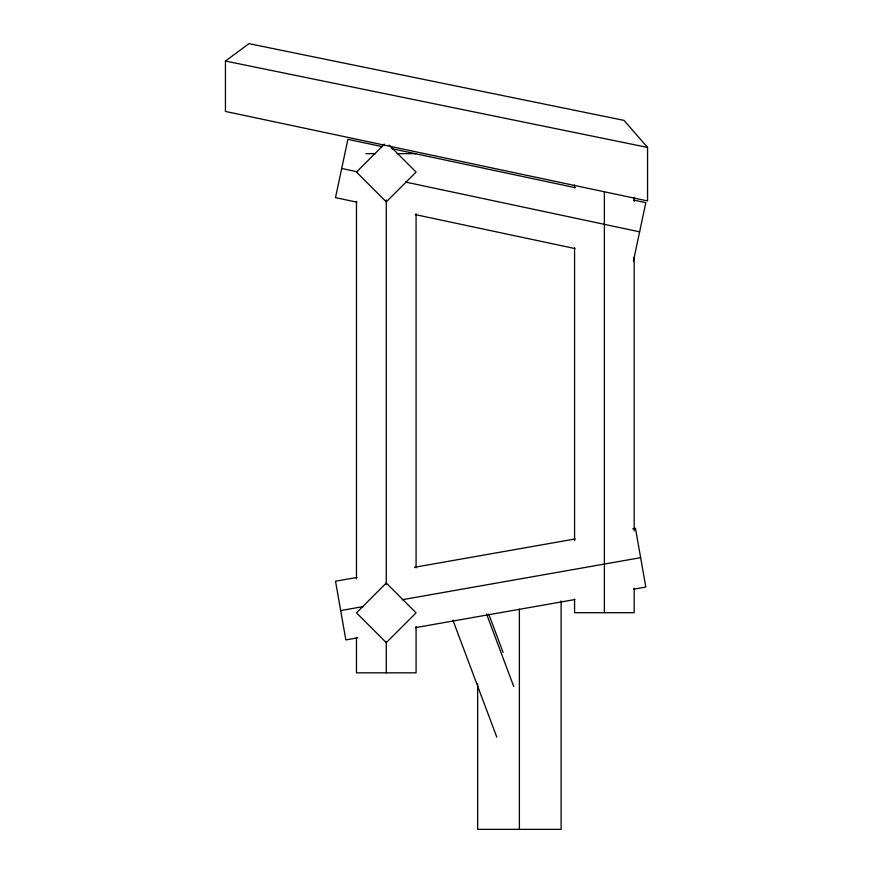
<?xml version="1.0" encoding="UTF-8"?>
<svg xmlns="http://www.w3.org/2000/svg" width="873" height="873" viewBox="0 0 873 873"><rect width="100%" height="100%" fill="white"/><g stroke="black" fill="none" stroke-linecap="round" stroke-linejoin="round"><path stroke-width="1.31" d="M633.427 260.983L645.824 202.689L633.853 200.135M384.349 144.187L356.479 172.068L386.281 201.87L416.072 172.068L389.162 145.147M225.441 61.045L248.991 43.65L624.009 120.387L647.559 147.428L647.559 200.943L225.441 111.428L225.441 61.045L647.559 147.428M356.937 577.446L335.505 581.222L345.861 639.92L357.908 637.792M414.511 567.286L575.209 538.957M632.794 528.798L635.468 528.329L645.824 587.027L633.765 589.155M340.677 610.565L363.452 606.549M402.278 599.707L640.64 557.672M415.493 627.632L574.849 599.544M365.962 153.67L375.445 153.67M397.117 153.67L416.072 153.67M382.472 146.686L347.901 139.331L335.505 197.636L356.784 202.154M391.791 148.672L575.329 187.695M341.703 168.489L357.657 171.883M405.541 182.064L639.625 231.836M415.308 214.605L574.903 248.543M488.782 614.21L503.099 652.404M486.534 613.937L513.75 686.505M452.869 620.037L496.802 737.161M634.169 197.265L634.169 201.347M634.169 257.197L634.169 530.97M634.169 588.173L634.169 612.693L574.576 612.693L574.576 599.074M604.378 191.809L604.378 612.693M574.576 185L574.576 187.728M574.576 247.659L574.576 540.507M561.11 600.995L561.11 829.35L477.662 829.35L477.662 683.908M519.38 609.158L519.38 829.35M416.072 213.634L416.072 567.908M416.072 626.508L416.072 672.832L356.479 672.832L356.479 637.41M386.281 200.004L386.281 584.266M386.281 641.491L386.281 672.832M356.479 201.303L356.479 578.81M386.281 583.044L356.479 612.846L386.281 642.648L416.072 612.846L386.281 583.044"/></g></svg>
